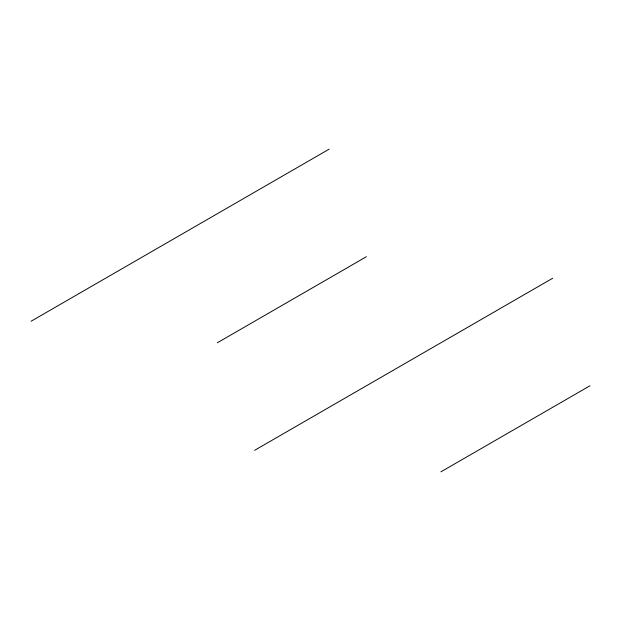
<?xml version="1.0" encoding="UTF-8"?>
<svg xmlns="http://www.w3.org/2000/svg" width="621" height="621" viewBox="0 0 621 621"><rect width="100%" height="100%" fill="white"/><g stroke="black" fill="none" stroke-linecap="round" stroke-linejoin="round"><path stroke-width="0.93" d="M31.05 321.259L329.13 149.164M217.35 342.769L366.39 256.721M254.61 450.326L552.69 278.231M440.91 471.836L589.95 385.788"/></g></svg>
